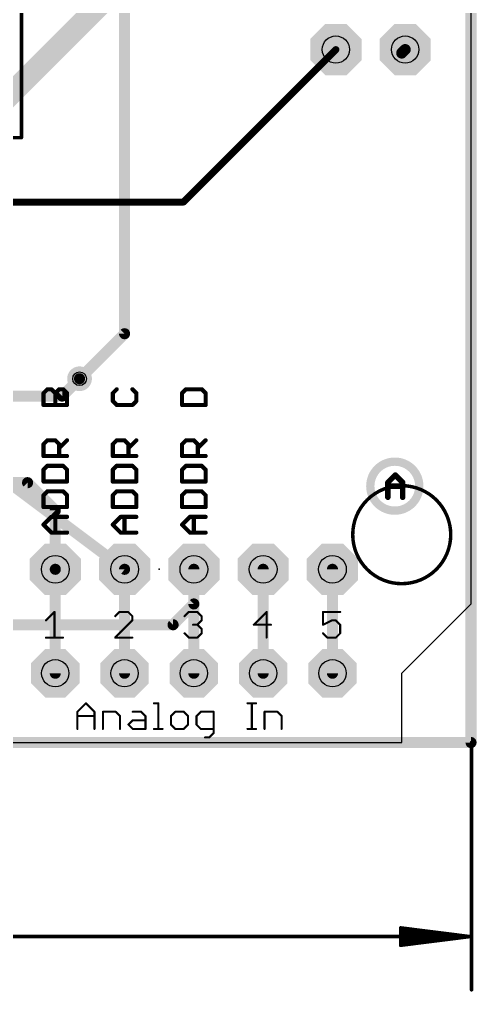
# Model space of a CAD drawing. Extents: x -15 to 76.8, y -9.1 to 59.1.
# Drawn here: x 52.03 to 68.78, y -9.13 to 26.5 of the extents above; entities that cross this region are included whole.
import ezdxf

# ---------------------------------------------------------------- set-up
doc = ezdxf.new("R2010")
doc.units = 0
for name, color, linetype in [('1', 12, 'CONTINUOUS'), ('16', 5, 'CONTINUOUS'), ('17', 110, 'CONTINUOUS'), ('18', 110, 'CONTINUOUS'), ('20', 53, 'CONTINUOUS'), ('21', 40, 'CONTINUOUS'), ('23', 53, 'CONTINUOUS'), ('29', 253, 'CONTINUOUS'), ('44', 253, 'CONTINUOUS'), ('47', 253, 'CONTINUOUS'), ('51', 253, 'CONTINUOUS')]:
    doc.layers.add(name, color=color, linetype=linetype)

# ---------------------------------------------------------------- blocks, each defined once
blk = doc.blocks.new('RECT')
blk.add_solid([(-0.5, -0.5), (0.5, -0.5), (-0.5, 0.5), (0.5, 0.5)])
blk = doc.blocks.new('OCTAGONP')
at = {"const_width": 0.5}
blk.add_lwpolyline([(-0.25, -0.1036), (-0.25, 0.1036), (-0.1036, 0.25), (0.1036, 0.25), (0.25, 0.1036), (0.25, -0.1036), (0.1036, -0.25), (-0.1036, -0.25), (-0.25, -0.1036), (-0.25, 0.1036)], dxfattribs=at)
blk = doc.blocks.new('ROUNDV')
at = {"const_width": 0.5}
blk.add_lwpolyline([(0, -0.25, 1), (0, 0.25, 1), (0, -0.25)], format="xyb", dxfattribs=at)

msp = doc.modelspace()

# ---------------------------------------------------------------- linework, layer by layer
at = {"layer": '1'}
for points, const_width in [([(68.58, 53.34), (68.58, 0)], 0.4064), ([(60.706, 32.766), (49.3014, 21.3614)], 0.8128), ([(63.627, 25.4), (58.039, 19.812)], 0.254), ([(66.04, 25.273), (66.167, 25.4)], 0.4064), ([(58.039, 19.812), (28.829, 19.812)], 0.254), ([(53.594, 12.7), (54.229, 13.335)], 0.4064), ([(46.99, 12.7), (53.594, 12.7)], 0.4064), ([(52.324, 9.525), (41.021, 9.525)], 0.4064), ([(53.34, 8.509), (52.324, 9.525)], 0.4064), ([(53.34, 6.35), (53.34, 8.509)], 0.4064), ([(58.42, 6.35), (58.42, 5.08)], 0.4064), ([(58.42, 5.08), (57.658, 4.318)], 0.4064), ([(57.658, 4.318), (49.911, 4.318)], 0.4064), ([(68.58, 0), (0, 0)], 0.4064)]:
    msp.add_lwpolyline(points, dxfattribs=dict(at, const_width=const_width))
for points, const_width in [([(63.6719, 25.3551, 1), (63.5821, 25.4449)], 0.127), ([(65.9682, 25.3448, 1), (66.1118, 25.2012)], 0.2032), ([(66.2388, 25.3282, 1), (66.0952, 25.4718)], 0.2032), ([(57.9941, 19.8569, 1), (58.0839, 19.7671)], 0.127), ([(58.039, 19.7485, 1), (58.039, 19.8755)], 0.127), ([(54.3008, 13.2632, 1), (54.1572, 13.4068)], 0.2032), ([(53.5222, 12.7718, 1), (53.6658, 12.6282)], 0.2032), ([(53.594, 12.5984, 1), (53.594, 12.8016)], 0.2032), ([(52.3958, 9.5968, 1), (52.2522, 9.4532)], 0.2032), ([(52.324, 9.4234, 1), (52.324, 9.6266)], 0.2032), ([(53.4416, 8.509, 1), (53.2384, 8.509)], 0.2032), ([(53.2682, 8.4372, 1), (53.4118, 8.5808)], 0.2032), ([(53.2384, 6.35, 1), (53.4416, 6.35)], 0.2032), ([(58.5216, 6.35, 1), (58.3184, 6.35)], 0.2032), ([(58.3184, 5.08, 1), (58.5216, 5.08)], 0.2032), ([(58.4918, 5.0082, 1), (58.3482, 5.1518)], 0.2032), ([(57.5862, 4.3898, 1), (57.7298, 4.2462)], 0.2032), ([(57.658, 4.2164, 1), (57.658, 4.4196)], 0.2032), ([(68.4784, 0, 1), (68.6816, 0)], 0.2032), ([(68.58, -0.1016, 1), (68.58, 0.1016)], 0.2032)]:
    msp.add_lwpolyline(points, format="xyb", dxfattribs=dict(at, const_width=const_width))
at = {"layer": '16', "const_width": 0.4064}
for points in [[(68.58, 53.34), (68.58, 0)], [(55.88, 14.986), (55.88, 46.99)], [(54.229, 13.335), (55.88, 14.986)], [(49.784, 10.922), (55.88, 6.35)], [(53.34, 6.35), (53.34, 2.54)], [(55.88, 2.54), (55.88, 6.35)], [(58.42, 6.35), (58.42, 2.54)], [(60.96, 2.54), (60.96, 6.35)], [(63.5, 6.35), (63.5, 2.54)], [(68.58, 0), (0, 0)]]:
    msp.add_lwpolyline(points, dxfattribs=at)
at = {"layer": '16', "const_width": 0.2032}
for points in [[(55.7784, 14.986, 1), (55.9816, 14.986)], [(55.9518, 14.9142, 1), (55.8082, 15.0578)], [(54.1572, 13.4068, 1), (54.3008, 13.2632)], [(53.4416, 6.35, 1), (53.2384, 6.35)], [(55.9816, 6.35, 1), (55.7784, 6.35)], [(55.819, 6.2687, 1), (55.941, 6.4313)], [(58.5216, 6.35, 1), (58.3184, 6.35)], [(61.0616, 6.35, 1), (60.8584, 6.35)], [(63.6016, 6.35, 1), (63.3984, 6.35)], [(53.2384, 2.54, 1), (53.4416, 2.54)], [(55.7784, 2.54, 1), (55.9816, 2.54)], [(58.3184, 2.54, 1), (58.5216, 2.54)], [(60.8584, 2.54, 1), (61.0616, 2.54)], [(63.3984, 2.54, 1), (63.6016, 2.54)], [(68.4784, 0, 1), (68.6816, 0)], [(68.58, -0.1016, 1), (68.58, 0.1016)]]:
    msp.add_lwpolyline(points, format="xyb", dxfattribs=at)
at = {"layer": '20'}
for p, q in [((68.58, 5.08), (68.58, 37.846)), ((66.04, 2.54), (68.58, 5.08)), ((66.04, 0), (66.04, 2.54)), ((0, 0), (66.04, 0))]:
    msp.add_line(p, q, dxfattribs=at)
at = {"layer": '21'}
for points, const_width in [([(52.1, 22.17), (52.1, 31.17)], 0.127), ([(24.1, 22.17), (52.1, 22.17)], 0.127), ([(52.9075, 12.806), (53.0515, 12.95)], 0.1524), ([(52.9075, 12.3738), (52.9075, 12.806)], 0.1524), ([(53.0515, 12.95), (53.1956, 12.95)], 0.1524), ([(53.1956, 12.95), (53.3396, 12.806)], 0.1524), ([(53.3396, 12.806), (53.4837, 12.95)], 0.1524), ([(53.3396, 12.3738), (53.3396, 12.806)], 0.1524), ([(53.4837, 12.95), (53.6277, 12.95)], 0.1524), ([(53.6277, 12.95), (53.7718, 12.806)], 0.1524), ([(53.7718, 12.806), (53.7718, 12.3738)], 0.1524), ([(55.5915, 12.95), (55.4475, 12.806)], 0.1524), ([(55.4475, 12.806), (55.4475, 12.5179)], 0.1524), ([(56.3118, 12.806), (56.1677, 12.95)], 0.1524), ([(56.3118, 12.5179), (56.3118, 12.806)], 0.1524), ([(58.1315, 12.95), (57.9875, 12.806)], 0.1524), ([(57.9875, 12.806), (57.9875, 12.3738)], 0.1524), ([(58.7077, 12.95), (58.1315, 12.95)], 0.1524), ([(58.8518, 12.806), (58.7077, 12.95)], 0.1524), ([(58.8518, 12.3738), (58.8518, 12.806)], 0.1524), ([(55.4475, 12.5179), (55.5915, 12.3738)], 0.1524), ([(56.1677, 12.3738), (56.3118, 12.5179)], 0.1524), ([(53.7718, 12.3738), (52.9075, 12.3738)], 0.1524), ([(55.5915, 12.3738), (56.1677, 12.3738)], 0.1524), ([(57.9875, 12.3738), (58.8518, 12.3738)], 0.1524), ([(52.9075, 10.9349), (53.0515, 11.079)], 0.1524), ([(53.0515, 11.079), (53.3396, 11.079)], 0.1524), ([(53.3396, 11.079), (53.4837, 10.9349)], 0.1524), ([(53.4837, 10.7909), (53.7718, 11.079)], 0.1524), ([(55.4475, 10.9349), (55.5915, 11.079)], 0.1524), ([(55.5915, 11.079), (55.8796, 11.079)], 0.1524), ([(55.8796, 11.079), (56.0237, 10.9349)], 0.1524), ([(56.0237, 10.7909), (56.3118, 11.079)], 0.1524), ([(57.9875, 10.9349), (58.1315, 11.079)], 0.1524), ([(58.1315, 11.079), (58.4196, 11.079)], 0.1524), ([(58.4196, 11.079), (58.5637, 10.9349)], 0.1524), ([(58.5637, 10.7909), (58.8518, 11.079)], 0.1524), ([(52.9075, 10.5028), (52.9075, 10.9349)], 0.1524), ([(53.4837, 10.9349), (53.4837, 10.5028)], 0.1524), ([(55.4475, 10.5028), (55.4475, 10.9349)], 0.1524), ([(56.0237, 10.9349), (56.0237, 10.5028)], 0.1524), ([(57.9875, 10.5028), (57.9875, 10.9349)], 0.1524), ([(58.5637, 10.9349), (58.5637, 10.5028)], 0.1524), ([(53.7718, 10.5028), (52.9075, 10.5028)], 0.1524), ([(56.3118, 10.5028), (55.4475, 10.5028)], 0.1524), ([(58.8518, 10.5028), (57.9875, 10.5028)], 0.1524), ([(53.0515, 10.1435), (52.9075, 9.9994)], 0.1524), ([(52.9075, 9.9994), (52.9075, 9.5672)], 0.1524), ([(53.6277, 10.1435), (53.0515, 10.1435)], 0.1524), ([(53.7718, 9.9994), (53.6277, 10.1435)], 0.1524), ([(53.7718, 9.5672), (53.7718, 9.9994)], 0.1524), ([(55.5915, 10.1435), (55.4475, 9.9994)], 0.1524), ([(55.4475, 9.9994), (55.4475, 9.5672)], 0.1524), ([(56.1677, 10.1435), (55.5915, 10.1435)], 0.1524), ([(56.3118, 9.9994), (56.1677, 10.1435)], 0.1524), ([(56.3118, 9.5672), (56.3118, 9.9994)], 0.1524), ([(58.1315, 10.1435), (57.9875, 9.9994)], 0.1524), ([(57.9875, 9.9994), (57.9875, 9.5672)], 0.1524), ([(58.7077, 10.1435), (58.1315, 10.1435)], 0.1524), ([(58.8518, 9.9994), (58.7077, 10.1435)], 0.1524), ([(58.8518, 9.5672), (58.8518, 9.9994)], 0.1524), ([(52.9075, 9.5672), (53.7718, 9.5672)], 0.1524), ([(55.4475, 9.5672), (56.3118, 9.5672)], 0.1524), ([(57.9875, 9.5672), (58.8518, 9.5672)], 0.1524), ([(65.532, 9.5339), (65.8032, 9.8051)], 0.2032), ([(65.532, 8.9916), (65.532, 9.5339)], 0.2032), ([(65.8032, 9.8051), (66.0743, 9.5339)], 0.2032), ([(66.0743, 9.5339), (66.0743, 8.9916)], 0.2032), ([(53.0515, 9.2079), (52.9075, 9.0639)], 0.1524), ([(53.6277, 9.2079), (53.0515, 9.2079)], 0.1524), ([(53.7718, 9.0639), (53.6277, 9.2079)], 0.1524), ([(55.5915, 9.2079), (55.4475, 9.0639)], 0.1524), ([(56.1677, 9.2079), (55.5915, 9.2079)], 0.1524), ([(56.3118, 9.0639), (56.1677, 9.2079)], 0.1524), ([(58.1315, 9.2079), (57.9875, 9.0639)], 0.1524), ([(58.7077, 9.2079), (58.1315, 9.2079)], 0.1524), ([(58.8518, 9.0639), (58.7077, 9.2079)], 0.1524), ([(65.532, 9.3983), (66.0743, 9.3983)], 0.2032), ([(52.9075, 9.0639), (52.9075, 8.6317)], 0.1524), ([(53.7718, 8.6317), (53.7718, 9.0639)], 0.1524), ([(55.4475, 9.0639), (55.4475, 8.6317)], 0.1524), ([(56.3118, 8.6317), (56.3118, 9.0639)], 0.1524), ([(57.9875, 9.0639), (57.9875, 8.6317)], 0.1524), ([(58.8518, 8.6317), (58.8518, 9.0639)], 0.1524), ([(52.9075, 8.6317), (53.7718, 8.6317)], 0.1524), ([(55.4475, 8.6317), (56.3118, 8.6317)], 0.1524), ([(57.9875, 8.6317), (58.8518, 8.6317)], 0.1524), ([(52.9075, 7.9843), (53.1956, 8.2724)], 0.1524), ([(53.1956, 8.2724), (53.7718, 8.2724)], 0.1524), ([(53.3396, 7.6962), (53.3396, 8.2724)], 0.1524), ([(55.4475, 7.9843), (55.7356, 8.2724)], 0.1524), ([(55.7356, 8.2724), (56.3118, 8.2724)], 0.1524), ([(55.8796, 7.6962), (55.8796, 8.2724)], 0.1524), ([(57.9875, 7.9843), (58.2756, 8.2724)], 0.1524), ([(58.2756, 8.2724), (58.8518, 8.2724)], 0.1524), ([(58.4196, 7.6962), (58.4196, 8.2724)], 0.1524), ([(53.1956, 7.6962), (52.9075, 7.9843)], 0.1524), ([(55.7356, 7.6962), (55.4475, 7.9843)], 0.1524), ([(58.2756, 7.6962), (57.9875, 7.9843)], 0.1524), ([(53.7718, 7.6962), (53.1956, 7.6962)], 0.1524), ([(56.3118, 7.6962), (55.7356, 7.6962)], 0.1524), ([(58.8518, 7.6962), (58.2756, 7.6962)], 0.1524), ([(52.9971, 4.4752), (53.3106, 4.7887)], 0.0762), ([(53.3106, 4.7887), (53.3106, 3.8481)], 0.0762), ([(55.6939, 4.7887), (55.5371, 4.6319)], 0.0762), ([(56.0074, 4.7887), (55.6939, 4.7887)], 0.0762), ([(56.1642, 4.6319), (56.0074, 4.7887)], 0.0762), ([(56.1642, 4.4752), (56.1642, 4.6319)], 0.0762), ([(58.0771, 4.6319), (58.2339, 4.7887)], 0.0762), ([(58.2339, 4.7887), (58.5474, 4.7887)], 0.0762), ([(58.5474, 4.7887), (58.7042, 4.6319)], 0.0762), ([(58.7042, 4.6319), (58.7042, 4.4752)], 0.0762), ([(61.0874, 4.7887), (60.6171, 4.3184)], 0.0762), ([(61.0874, 3.8481), (61.0874, 4.7887)], 0.0762), ([(63.7842, 4.7887), (63.1571, 4.7887)], 0.0762), ([(63.1571, 4.7887), (63.1571, 4.3184)], 0.0762), ([(55.5371, 3.8481), (56.1642, 4.4752)], 0.0762), ([(58.5474, 4.3184), (58.3906, 4.3184)], 0.0762), ([(58.7042, 4.4752), (58.5474, 4.3184)], 0.0762), ([(58.5474, 4.3184), (58.7042, 4.1616)], 0.0762), ([(60.6171, 4.3184), (61.2442, 4.3184)], 0.0762), ([(63.1571, 4.3184), (63.4706, 4.4752)], 0.0762), ([(63.4706, 4.4752), (63.6274, 4.4752)], 0.0762), ([(63.6274, 4.4752), (63.7842, 4.3184)], 0.0762), ([(63.7842, 4.3184), (63.7842, 4.0049)], 0.0762), ([(58.2339, 3.8481), (58.0771, 4.0049)], 0.0762), ([(58.7042, 4.0049), (58.5474, 3.8481)], 0.0762), ([(58.7042, 4.1616), (58.7042, 4.0049)], 0.0762), ([(63.3139, 3.8481), (63.1571, 4.0049)], 0.0762), ([(63.7842, 4.0049), (63.6274, 3.8481)], 0.0762), ([(52.9971, 3.8481), (53.6242, 3.8481)], 0.0762), ([(56.1642, 3.8481), (55.5371, 3.8481)], 0.0762), ([(58.5474, 3.8481), (58.2339, 3.8481)], 0.0762), ([(63.6274, 3.8481), (63.3139, 3.8481)], 0.0762), ([(54.1502, 1.1275), (54.4637, 1.441)], 0.0762), ([(54.4637, 1.441), (54.7773, 1.1275)], 0.0762), ([(56.9568, 1.441), (57.1135, 1.441)], 0.0762), ([(57.1135, 1.441), (57.1135, 0.5004)], 0.0762), ([(60.387, 1.441), (60.7005, 1.441)], 0.0762), ([(60.5438, 0.5004), (60.5438, 1.441)], 0.0762), ([(54.1502, 0.5004), (54.1502, 1.1275)], 0.0762), ([(54.7773, 1.1275), (54.7773, 0.5004)], 0.0762), ([(55.0857, 0.5004), (55.0857, 1.1275)], 0.0762), ([(55.0857, 1.1275), (55.556, 1.1275)], 0.0762), ([(55.556, 1.1275), (55.7128, 0.9707)], 0.0762), ([(56.178, 1.1275), (56.4915, 1.1275)], 0.0762), ([(56.4915, 1.1275), (56.6483, 0.9707)], 0.0762), ([(57.7372, 1.1275), (57.5804, 0.9707)], 0.0762), ([(58.0507, 1.1275), (57.7372, 1.1275)], 0.0762), ([(58.2075, 0.9707), (58.0507, 1.1275)], 0.0762), ([(58.6727, 1.1275), (58.516, 0.9707)], 0.0762), ([(59.143, 1.1275), (58.6727, 1.1275)], 0.0762), ([(59.143, 0.3436), (59.143, 1.1275)], 0.0762), ([(61.0107, 0.5004), (61.0107, 1.1275)], 0.0762), ([(61.0107, 1.1275), (61.481, 1.1275)], 0.0762), ([(61.481, 1.1275), (61.6377, 0.9707)], 0.0762), ([(54.1502, 0.9707), (54.7773, 0.9707)], 0.0762), ([(55.7128, 0.9707), (55.7128, 0.5004)], 0.0762), ([(56.0212, 0.6572), (56.178, 0.8139)], 0.0762), ([(56.178, 0.8139), (56.6483, 0.8139)], 0.0762), ([(56.6483, 0.9707), (56.6483, 0.5004)], 0.0762), ([(57.5804, 0.9707), (57.5804, 0.6572)], 0.0762), ([(58.2075, 0.6572), (58.2075, 0.9707)], 0.0762), ([(58.516, 0.9707), (58.516, 0.6572)], 0.0762), ([(61.6377, 0.9707), (61.6377, 0.5004)], 0.0762), ([(56.178, 0.5004), (56.0212, 0.6572)], 0.0762), ([(56.6483, 0.5004), (56.178, 0.5004)], 0.0762), ([(56.9568, 0.5004), (57.2703, 0.5004)], 0.0762), ([(57.5804, 0.6572), (57.7372, 0.5004)], 0.0762), ([(57.7372, 0.5004), (58.0507, 0.5004)], 0.0762), ([(58.0507, 0.5004), (58.2075, 0.6572)], 0.0762), ([(58.516, 0.6572), (58.6727, 0.5004)], 0.0762), ([(58.6727, 0.5004), (59.143, 0.5004)], 0.0762), ([(58.9863, 0.1869), (59.143, 0.3436)], 0.0762), ([(60.387, 0.5004), (60.7005, 0.5004)], 0.0762), ([(58.8295, 0.1869), (58.9863, 0.1869)], 0.0762)]:
    msp.add_lwpolyline(points, dxfattribs=dict(at, const_width=const_width))
for points, const_width in [([(52.0682, 22.17, 1), (52.1318, 22.17)], 0.0635), ([(52.1, 22.1383, 1), (52.1, 22.2018)], 0.0635), ([(52.8805, 12.8329, 1), (52.9344, 12.779)], 0.0762), ([(52.9456, 12.806, 1), (52.8694, 12.806)], 0.0762), ([(53.0515, 12.9881, 1), (53.0515, 12.9119)], 0.0762), ([(53.0785, 12.9231, 1), (53.0246, 12.977)], 0.0762), ([(53.2225, 12.977, 1), (53.1686, 12.9231)], 0.0762), ([(53.1956, 12.9119, 1), (53.1956, 12.9881)], 0.0762), ([(53.3777, 12.806, 1), (53.3015, 12.806)], 0.0762), ([(53.3127, 12.8329, 1), (53.3666, 12.779)], 0.0762), ([(53.3127, 12.779, 1), (53.3666, 12.8329)], 0.0762), ([(53.4837, 12.9881, 1), (53.4837, 12.9119)], 0.0762), ([(53.5106, 12.9231, 1), (53.4567, 12.977)], 0.0762), ([(53.6547, 12.977, 1), (53.6008, 12.9231)], 0.0762), ([(53.6277, 12.9119, 1), (53.6277, 12.9881)], 0.0762), ([(53.8099, 12.806, 1), (53.7337, 12.806)], 0.0762), ([(53.7449, 12.779, 1), (53.7987, 12.8329)], 0.0762), ([(55.4205, 12.8329, 1), (55.4744, 12.779)], 0.0762), ([(55.4856, 12.806, 1), (55.4094, 12.806)], 0.0762), ([(55.6185, 12.9231, 1), (55.5646, 12.977)], 0.0762), ([(56.1947, 12.977, 1), (56.1408, 12.9231)], 0.0762), ([(56.3499, 12.806, 1), (56.2737, 12.806)], 0.0762), ([(56.2849, 12.779, 1), (56.3387, 12.8329)], 0.0762), ([(57.9605, 12.8329, 1), (58.0144, 12.779)], 0.0762), ([(58.0256, 12.806, 1), (57.9494, 12.806)], 0.0762), ([(58.1315, 12.9881, 1), (58.1315, 12.9119)], 0.0762), ([(58.1585, 12.9231, 1), (58.1046, 12.977)], 0.0762), ([(58.7347, 12.977, 1), (58.6808, 12.9231)], 0.0762), ([(58.7077, 12.9119, 1), (58.7077, 12.9881)], 0.0762), ([(58.8899, 12.806, 1), (58.8137, 12.806)], 0.0762), ([(58.8249, 12.779, 1), (58.8787, 12.8329)], 0.0762), ([(55.4744, 12.5448, 1), (55.4205, 12.4909)], 0.0762), ([(55.4094, 12.5179, 1), (55.4856, 12.5179)], 0.0762), ([(56.2737, 12.5179, 1), (56.3499, 12.5179)], 0.0762), ([(56.3387, 12.4909, 1), (56.2849, 12.5448)], 0.0762), ([(52.9075, 12.4119, 1), (52.9075, 12.3357)], 0.0762), ([(52.8694, 12.3738, 1), (52.9456, 12.3738)], 0.0762), ([(53.3015, 12.3738, 1), (53.3777, 12.3738)], 0.0762), ([(53.7337, 12.3738, 1), (53.8099, 12.3738)], 0.0762), ([(53.7718, 12.3357, 1), (53.7718, 12.4119)], 0.0762), ([(55.5915, 12.4119, 1), (55.5915, 12.3357)], 0.0762), ([(55.5646, 12.3469, 1), (55.6185, 12.4007)], 0.0762), ([(56.1408, 12.4007, 1), (56.1947, 12.3469)], 0.0762), ([(56.1677, 12.3357, 1), (56.1677, 12.4119)], 0.0762), ([(57.9875, 12.4119, 1), (57.9875, 12.3357)], 0.0762), ([(57.9494, 12.3738, 1), (58.0256, 12.3738)], 0.0762), ([(58.8137, 12.3738, 1), (58.8899, 12.3738)], 0.0762), ([(58.8518, 12.3357, 1), (58.8518, 12.4119)], 0.0762), ([(53.0515, 11.1171, 1), (53.0515, 11.0409)], 0.0762), ([(53.0785, 11.052, 1), (53.0246, 11.1059)], 0.0762), ([(53.3666, 11.1059, 1), (53.3127, 11.052)], 0.0762), ([(53.3396, 11.0409, 1), (53.3396, 11.1171)], 0.0762), ([(53.7987, 11.052, 1), (53.7449, 11.1059)], 0.0762), ([(55.5915, 11.1171, 1), (55.5915, 11.0409)], 0.0762), ([(55.6185, 11.052, 1), (55.5646, 11.1059)], 0.0762), ([(55.9066, 11.1059, 1), (55.8527, 11.052)], 0.0762), ([(55.8796, 11.0409, 1), (55.8796, 11.1171)], 0.0762), ([(56.3387, 11.052, 1), (56.2849, 11.1059)], 0.0762), ([(58.1315, 11.1171, 1), (58.1315, 11.0409)], 0.0762), ([(58.1585, 11.052, 1), (58.1046, 11.1059)], 0.0762), ([(58.4466, 11.1059, 1), (58.3927, 11.052)], 0.0762), ([(58.4196, 11.0409, 1), (58.4196, 11.1171)], 0.0762), ([(58.8787, 11.052, 1), (58.8249, 11.1059)], 0.0762), ([(52.8805, 10.9619, 1), (52.9344, 10.908)], 0.0762), ([(52.9456, 10.9349, 1), (52.8694, 10.9349)], 0.0762), ([(53.4567, 10.8178, 1), (53.5106, 10.7639)], 0.0762), ([(53.5218, 10.9349, 1), (53.4456, 10.9349)], 0.0762), ([(53.4567, 10.908, 1), (53.5106, 10.9619)], 0.0762), ([(55.4205, 10.9619, 1), (55.4744, 10.908)], 0.0762), ([(55.4856, 10.9349, 1), (55.4094, 10.9349)], 0.0762), ([(55.9967, 10.8178, 1), (56.0506, 10.7639)], 0.0762), ([(56.0618, 10.9349, 1), (55.9856, 10.9349)], 0.0762), ([(55.9967, 10.908, 1), (56.0506, 10.9619)], 0.0762), ([(57.9605, 10.9619, 1), (58.0144, 10.908)], 0.0762), ([(58.0256, 10.9349, 1), (57.9494, 10.9349)], 0.0762), ([(58.5367, 10.8178, 1), (58.5906, 10.7639)], 0.0762), ([(58.6018, 10.9349, 1), (58.5256, 10.9349)], 0.0762), ([(58.5367, 10.908, 1), (58.5906, 10.9619)], 0.0762), ([(52.9075, 10.5409, 1), (52.9075, 10.4647)], 0.0762), ([(52.8694, 10.5028, 1), (52.9456, 10.5028)], 0.0762), ([(53.4456, 10.5028, 1), (53.5218, 10.5028)], 0.0762), ([(53.7718, 10.4647, 1), (53.7718, 10.5409)], 0.0762), ([(55.4475, 10.5409, 1), (55.4475, 10.4647)], 0.0762), ([(55.4094, 10.5028, 1), (55.4856, 10.5028)], 0.0762), ([(55.9856, 10.5028, 1), (56.0618, 10.5028)], 0.0762), ([(56.3118, 10.4647, 1), (56.3118, 10.5409)], 0.0762), ([(57.9875, 10.5409, 1), (57.9875, 10.4647)], 0.0762), ([(57.9494, 10.5028, 1), (58.0256, 10.5028)], 0.0762), ([(58.5256, 10.5028, 1), (58.6018, 10.5028)], 0.0762), ([(58.8518, 10.4647, 1), (58.8518, 10.5409)], 0.0762), ([(65.786, 8.5, 1), (65.786, 10.296, 1), (65.786, 8.5)], 0.3048), ([(52.9456, 9.9994, 1), (52.8694, 9.9994)], 0.0762), ([(52.8805, 10.0263, 1), (52.9344, 9.9725)], 0.0762), ([(53.0515, 10.1816, 1), (53.0515, 10.1054)], 0.0762), ([(53.0785, 10.1165, 1), (53.0246, 10.1704)], 0.0762), ([(53.6547, 10.1704, 1), (53.6008, 10.1165)], 0.0762), ([(53.6277, 10.1054, 1), (53.6277, 10.1816)], 0.0762), ([(53.8099, 9.9994, 1), (53.7337, 9.9994)], 0.0762), ([(53.7449, 9.9725, 1), (53.7987, 10.0263)], 0.0762), ([(55.4856, 9.9994, 1), (55.4094, 9.9994)], 0.0762), ([(55.4205, 10.0263, 1), (55.4744, 9.9725)], 0.0762), ([(55.5915, 10.1816, 1), (55.5915, 10.1054)], 0.0762), ([(55.6185, 10.1165, 1), (55.5646, 10.1704)], 0.0762), ([(56.1947, 10.1704, 1), (56.1408, 10.1165)], 0.0762), ([(56.1677, 10.1054, 1), (56.1677, 10.1816)], 0.0762), ([(56.3499, 9.9994, 1), (56.2737, 9.9994)], 0.0762), ([(56.2849, 9.9725, 1), (56.3387, 10.0263)], 0.0762), ([(58.0256, 9.9994, 1), (57.9494, 9.9994)], 0.0762), ([(57.9605, 10.0263, 1), (58.0144, 9.9725)], 0.0762), ([(58.1315, 10.1816, 1), (58.1315, 10.1054)], 0.0762), ([(58.1585, 10.1165, 1), (58.1046, 10.1704)], 0.0762), ([(58.7347, 10.1704, 1), (58.6808, 10.1165)], 0.0762), ([(58.7077, 10.1054, 1), (58.7077, 10.1816)], 0.0762), ([(58.8899, 9.9994, 1), (58.8137, 9.9994)], 0.0762), ([(58.8249, 9.9725, 1), (58.8787, 10.0263)], 0.0762), ([(52.9075, 9.6053, 1), (52.9075, 9.5291)], 0.0762), ([(53.7718, 9.5291, 1), (53.7718, 9.6053)], 0.0762), ([(55.4475, 9.6053, 1), (55.4475, 9.5291)], 0.0762), ([(56.3118, 9.5291, 1), (56.3118, 9.6053)], 0.0762), ([(57.9875, 9.6053, 1), (57.9875, 9.5291)], 0.0762), ([(58.8518, 9.5291, 1), (58.8518, 9.6053)], 0.0762), ([(65.5828, 9.5339, 1), (65.4812, 9.5339)], 0.1016), ([(65.8391, 9.841, 1), (65.7672, 9.7692)], 0.1016), ([(65.8391, 9.7692, 1), (65.7672, 9.841)], 0.1016), ([(66.1251, 9.5339, 1), (66.0235, 9.5339)], 0.1016), ([(52.8694, 9.5672, 1), (52.9456, 9.5672)], 0.0762), ([(53.0515, 9.246, 1), (53.0515, 9.1698)], 0.0762), ([(53.0785, 9.181, 1), (53.0246, 9.2349)], 0.0762), ([(53.6547, 9.2349, 1), (53.6008, 9.181)], 0.0762), ([(53.6277, 9.1698, 1), (53.6277, 9.246)], 0.0762), ([(53.7337, 9.5672, 1), (53.8099, 9.5672)], 0.0762), ([(55.4094, 9.5672, 1), (55.4856, 9.5672)], 0.0762), ([(55.5915, 9.246, 1), (55.5915, 9.1698)], 0.0762), ([(55.6185, 9.181, 1), (55.5646, 9.2349)], 0.0762), ([(56.1947, 9.2349, 1), (56.1408, 9.181)], 0.0762), ([(56.1677, 9.1698, 1), (56.1677, 9.246)], 0.0762), ([(56.2737, 9.5672, 1), (56.3499, 9.5672)], 0.0762), ([(57.9494, 9.5672, 1), (58.0256, 9.5672)], 0.0762), ([(58.1315, 9.246, 1), (58.1315, 9.1698)], 0.0762), ([(58.1585, 9.181, 1), (58.1046, 9.2349)], 0.0762), ([(58.7347, 9.2349, 1), (58.6808, 9.181)], 0.0762), ([(58.7077, 9.1698, 1), (58.7077, 9.246)], 0.0762), ([(58.8137, 9.5672, 1), (58.8899, 9.5672)], 0.0762), ([(65.4961, 9.5698, 1), (65.5679, 9.498)], 0.1016), ([(65.532, 9.4491, 1), (65.532, 9.3475)], 0.1016), ([(66.0384, 9.498, 1), (66.1102, 9.5698)], 0.1016), ([(66.0743, 9.3475, 1), (66.0743, 9.4491)], 0.1016), ([(52.8805, 9.0908, 1), (52.9344, 9.0369)], 0.0762), ([(52.9456, 9.0639, 1), (52.8694, 9.0639)], 0.0762), ([(53.8099, 9.0639, 1), (53.7337, 9.0639)], 0.0762), ([(53.7449, 9.0369, 1), (53.7987, 9.0908)], 0.0762), ([(55.4205, 9.0908, 1), (55.4744, 9.0369)], 0.0762), ([(55.4856, 9.0639, 1), (55.4094, 9.0639)], 0.0762), ([(56.3499, 9.0639, 1), (56.2737, 9.0639)], 0.0762), ([(56.2849, 9.0369, 1), (56.3387, 9.0908)], 0.0762), ([(57.9605, 9.0908, 1), (58.0144, 9.0369)], 0.0762), ([(58.0256, 9.0639, 1), (57.9494, 9.0639)], 0.0762), ([(58.8899, 9.0639, 1), (58.8137, 9.0639)], 0.0762), ([(58.8249, 9.0369, 1), (58.8787, 9.0908)], 0.0762), ([(65.4812, 8.9916, 1), (65.5828, 8.9916)], 0.1016), ([(66.0235, 8.9916, 1), (66.1251, 8.9916)], 0.1016), ([(52.9075, 8.6698, 1), (52.9075, 8.5936)], 0.0762), ([(52.8694, 8.6317, 1), (52.9456, 8.6317)], 0.0762), ([(53.7337, 8.6317, 1), (53.8099, 8.6317)], 0.0762), ([(53.7718, 8.5936, 1), (53.7718, 8.6698)], 0.0762), ([(55.4475, 8.6698, 1), (55.4475, 8.5936)], 0.0762), ([(55.4094, 8.6317, 1), (55.4856, 8.6317)], 0.0762), ([(56.2737, 8.6317, 1), (56.3499, 8.6317)], 0.0762), ([(56.3118, 8.5936, 1), (56.3118, 8.6698)], 0.0762), ([(57.9875, 8.6698, 1), (57.9875, 8.5936)], 0.0762), ([(57.9494, 8.6317, 1), (58.0256, 8.6317)], 0.0762), ([(58.8137, 8.6317, 1), (58.8899, 8.6317)], 0.0762), ([(58.8518, 8.5936, 1), (58.8518, 8.6698)], 0.0762), ([(53.1956, 8.3105, 1), (53.1956, 8.2343)], 0.0762), ([(53.2225, 8.2455, 1), (53.1686, 8.2994)], 0.0762), ([(53.3777, 8.2724, 1), (53.3015, 8.2724)], 0.0762), ([(53.7718, 8.2343, 1), (53.7718, 8.3105)], 0.0762), ([(55.7356, 8.3105, 1), (55.7356, 8.2343)], 0.0762), ([(55.7625, 8.2455, 1), (55.7086, 8.2994)], 0.0762), ([(55.9177, 8.2724, 1), (55.8415, 8.2724)], 0.0762), ([(56.3118, 8.2343, 1), (56.3118, 8.3105)], 0.0762), ([(58.2756, 8.3105, 1), (58.2756, 8.2343)], 0.0762), ([(58.3025, 8.2455, 1), (58.2486, 8.2994)], 0.0762), ([(58.4577, 8.2724, 1), (58.3815, 8.2724)], 0.0762), ([(58.8518, 8.2343, 1), (58.8518, 8.3105)], 0.0762), ([(52.9344, 8.0113, 1), (52.8805, 7.9574)], 0.0762), ([(52.8805, 8.0113, 1), (52.9344, 7.9574)], 0.0762), ([(55.4744, 8.0113, 1), (55.4205, 7.9574)], 0.0762), ([(55.4205, 8.0113, 1), (55.4744, 7.9574)], 0.0762), ([(58.0144, 8.0113, 1), (57.9605, 7.9574)], 0.0762), ([(57.9605, 8.0113, 1), (58.0144, 7.9574)], 0.0762), ([(53.1956, 7.7343, 1), (53.1956, 7.6581)], 0.0762), ([(53.1686, 7.6693, 1), (53.2225, 7.7231)], 0.0762), ([(53.3015, 7.6962, 1), (53.3777, 7.6962)], 0.0762), ([(53.7718, 7.6581, 1), (53.7718, 7.7343)], 0.0762), ([(55.7356, 7.7343, 1), (55.7356, 7.6581)], 0.0762), ([(55.7086, 7.6693, 1), (55.7625, 7.7231)], 0.0762), ([(55.8415, 7.6962, 1), (55.9177, 7.6962)], 0.0762), ([(56.3118, 7.6581, 1), (56.3118, 7.7343)], 0.0762), ([(58.2756, 7.7343, 1), (58.2756, 7.6581)], 0.0762), ([(58.2486, 7.6693, 1), (58.3025, 7.7231)], 0.0762), ([(58.3815, 7.6962, 1), (58.4577, 7.6962)], 0.0762), ([(58.8518, 7.6581, 1), (58.8518, 7.7343)], 0.0762), ([(53.3297, 4.7887, 1), (53.2916, 4.7887)], 0.0381), ([(53.3241, 4.7752, 1), (53.2972, 4.8022)], 0.0381), ([(55.5236, 4.6454, 1), (55.5506, 4.6185)], 0.0381), ([(55.6939, 4.8078, 1), (55.6939, 4.7697)], 0.0381), ([(55.7073, 4.7752, 1), (55.6804, 4.8022)], 0.0381), ([(56.0209, 4.8022, 1), (55.9939, 4.7752)], 0.0381), ([(56.0074, 4.7697, 1), (56.0074, 4.8078)], 0.0381), ([(56.1832, 4.6319, 1), (56.1451, 4.6319)], 0.0381), ([(56.1507, 4.6185, 1), (56.1776, 4.6454)], 0.0381), ([(58.0636, 4.6454, 1), (58.0906, 4.6185)], 0.0381), ([(58.2339, 4.8078, 1), (58.2339, 4.7697)], 0.0381), ([(58.2473, 4.7752, 1), (58.2204, 4.8022)], 0.0381), ([(58.5609, 4.8022, 1), (58.5339, 4.7752)], 0.0381), ([(58.5474, 4.7697, 1), (58.5474, 4.8078)], 0.0381), ([(58.7232, 4.6319, 1), (58.6851, 4.6319)], 0.0381), ([(58.6907, 4.6185, 1), (58.7176, 4.6454)], 0.0381), ([(61.1065, 4.7887, 1), (61.0684, 4.7887)], 0.0381), ([(61.1009, 4.7752, 1), (61.0739, 4.8022)], 0.0381), ([(63.1761, 4.7887, 1), (63.138, 4.7887)], 0.0381), ([(63.1571, 4.8078, 1), (63.1571, 4.7697)], 0.0381), ([(63.7842, 4.7697, 1), (63.7842, 4.8078)], 0.0381), ([(52.9836, 4.4886, 1), (53.0106, 4.4617)], 0.0381), ([(56.1451, 4.4752, 1), (56.1832, 4.4752)], 0.0381), ([(56.1776, 4.4617, 1), (56.1507, 4.4886)], 0.0381), ([(58.3906, 4.3375, 1), (58.3906, 4.2994)], 0.0381), ([(58.5609, 4.3319, 1), (58.5339, 4.3049)], 0.0381), ([(58.5339, 4.3319, 1), (58.5609, 4.3049)], 0.0381), ([(58.5474, 4.2994, 1), (58.5474, 4.3375)], 0.0381), ([(58.6851, 4.4752, 1), (58.7232, 4.4752)], 0.0381), ([(58.7176, 4.4617, 1), (58.6907, 4.4886)], 0.0381), ([(60.6171, 4.3375, 1), (60.6171, 4.2994)], 0.0381), ([(60.6036, 4.3319, 1), (60.6306, 4.3049)], 0.0381), ([(61.2442, 4.2994, 1), (61.2442, 4.3375)], 0.0381), ([(63.138, 4.3184, 1), (63.1761, 4.3184)], 0.0381), ([(63.1486, 4.3354, 1), (63.1656, 4.3014)], 0.0381), ([(63.4706, 4.4942, 1), (63.4706, 4.4561)], 0.0381), ([(63.4792, 4.4581, 1), (63.4621, 4.4922)], 0.0381), ([(63.6409, 4.4886, 1), (63.6139, 4.4617)], 0.0381), ([(63.6274, 4.4561, 1), (63.6274, 4.4942)], 0.0381), ([(63.8032, 4.3184, 1), (63.7651, 4.3184)], 0.0381), ([(63.7707, 4.3049, 1), (63.7976, 4.3319)], 0.0381), ([(58.0906, 4.0183, 1), (58.0636, 3.9914)], 0.0381), ([(58.7232, 4.1616, 1), (58.6851, 4.1616)], 0.0381), ([(58.6851, 4.0049, 1), (58.7232, 4.0049)], 0.0381), ([(58.6907, 4.1482, 1), (58.7176, 4.1751)], 0.0381), ([(58.7176, 3.9914, 1), (58.6907, 4.0183)], 0.0381), ([(63.1706, 4.0183, 1), (63.1436, 3.9914)], 0.0381), ([(63.7651, 4.0049, 1), (63.8032, 4.0049)], 0.0381), ([(63.7976, 3.9914, 1), (63.7707, 4.0183)], 0.0381), ([(52.9971, 3.8672, 1), (52.9971, 3.8291)], 0.0381), ([(53.2916, 3.8481, 1), (53.3297, 3.8481)], 0.0381), ([(53.6242, 3.8291, 1), (53.6242, 3.8672)], 0.0381), ([(55.5371, 3.8672, 1), (55.5371, 3.8291)], 0.0381), ([(55.5236, 3.8616, 1), (55.5506, 3.8346)], 0.0381), ([(56.1642, 3.8291, 1), (56.1642, 3.8672)], 0.0381), ([(58.2339, 3.8672, 1), (58.2339, 3.8291)], 0.0381), ([(58.2204, 3.8346, 1), (58.2473, 3.8616)], 0.0381), ([(58.5339, 3.8616, 1), (58.5609, 3.8346)], 0.0381), ([(58.5474, 3.8291, 1), (58.5474, 3.8672)], 0.0381), ([(61.0684, 3.8481, 1), (61.1065, 3.8481)], 0.0381), ([(63.3139, 3.8672, 1), (63.3139, 3.8291)], 0.0381), ([(63.3004, 3.8346, 1), (63.3273, 3.8616)], 0.0381), ([(63.6139, 3.8616, 1), (63.6409, 3.8346)], 0.0381), ([(63.6274, 3.8291, 1), (63.6274, 3.8672)], 0.0381), ([(54.4772, 1.4545, 1), (54.4503, 1.4275)], 0.0381), ([(54.4772, 1.4275, 1), (54.4503, 1.4545)], 0.0381), ([(56.9568, 1.4601, 1), (56.9568, 1.422)], 0.0381), ([(57.1326, 1.441, 1), (57.0945, 1.441)], 0.0381), ([(57.1135, 1.422, 1), (57.1135, 1.4601)], 0.0381), ([(60.387, 1.4601, 1), (60.387, 1.422)], 0.0381), ([(60.5628, 1.441, 1), (60.5247, 1.441)], 0.0381), ([(60.7005, 1.422, 1), (60.7005, 1.4601)], 0.0381), ([(54.1693, 1.1275, 1), (54.1312, 1.1275)], 0.0381), ([(54.1367, 1.1409, 1), (54.1637, 1.114)], 0.0381), ([(54.7963, 1.1275, 1), (54.7582, 1.1275)], 0.0381), ([(54.7638, 1.114, 1), (54.7907, 1.1409)], 0.0381), ([(55.1048, 1.1275, 1), (55.0667, 1.1275)], 0.0381), ([(55.0857, 1.1465, 1), (55.0857, 1.1084)], 0.0381), ([(55.5695, 1.1409, 1), (55.5425, 1.114)], 0.0381), ([(55.556, 1.1084, 1), (55.556, 1.1465)], 0.0381), ([(56.178, 1.1465, 1), (56.178, 1.1084)], 0.0381), ([(56.505, 1.1409, 1), (56.4781, 1.114)], 0.0381), ([(56.4915, 1.1084, 1), (56.4915, 1.1465)], 0.0381), ([(57.7372, 1.1465, 1), (57.7372, 1.1084)], 0.0381), ([(57.7507, 1.114, 1), (57.7237, 1.1409)], 0.0381), ([(58.0642, 1.1409, 1), (58.0373, 1.114)], 0.0381), ([(58.0507, 1.1084, 1), (58.0507, 1.1465)], 0.0381), ([(58.6727, 1.1465, 1), (58.6727, 1.1084)], 0.0381), ([(58.6862, 1.114, 1), (58.6592, 1.1409)], 0.0381), ([(59.1621, 1.1275, 1), (59.124, 1.1275)], 0.0381), ([(59.143, 1.1084, 1), (59.143, 1.1465)], 0.0381), ([(61.0297, 1.1275, 1), (60.9916, 1.1275)], 0.0381), ([(61.0107, 1.1465, 1), (61.0107, 1.1084)], 0.0381), ([(61.4944, 1.1409, 1), (61.4675, 1.114)], 0.0381), ([(61.481, 1.1084, 1), (61.481, 1.1465)], 0.0381), ([(54.1502, 0.9898, 1), (54.1502, 0.9516)], 0.0381), ([(54.7773, 0.9516, 1), (54.7773, 0.9898)], 0.0381), ([(55.7318, 0.9707, 1), (55.6937, 0.9707)], 0.0381), ([(55.6993, 0.9572, 1), (55.7263, 0.9842)], 0.0381), ([(56.178, 0.833, 1), (56.178, 0.7949)], 0.0381), ([(56.1915, 0.8005, 1), (56.1645, 0.8274)], 0.0381), ([(56.6674, 0.9707, 1), (56.6293, 0.9707)], 0.0381), ([(56.6348, 0.9572, 1), (56.6618, 0.9842)], 0.0381), ([(56.6483, 0.7949, 1), (56.6483, 0.833)], 0.0381), ([(57.5995, 0.9707, 1), (57.5614, 0.9707)], 0.0381), ([(57.567, 0.9842, 1), (57.5939, 0.9572)], 0.0381), ([(58.2266, 0.9707, 1), (58.1885, 0.9707)], 0.0381), ([(58.194, 0.9572, 1), (58.221, 0.9842)], 0.0381), ([(58.535, 0.9707, 1), (58.4969, 0.9707)], 0.0381), ([(58.5025, 0.9842, 1), (58.5294, 0.9572)], 0.0381), ([(61.6568, 0.9707, 1), (61.6187, 0.9707)], 0.0381), ([(61.6243, 0.9572, 1), (61.6512, 0.9842)], 0.0381), ([(54.1312, 0.5004, 1), (54.1693, 0.5004)], 0.0381), ([(54.7582, 0.5004, 1), (54.7963, 0.5004)], 0.0381), ([(55.0667, 0.5004, 1), (55.1048, 0.5004)], 0.0381), ([(55.6937, 0.5004, 1), (55.7318, 0.5004)], 0.0381), ([(56.0347, 0.6706, 1), (56.0078, 0.6437)], 0.0381), ([(56.0078, 0.6706, 1), (56.0347, 0.6437)], 0.0381), ([(56.178, 0.5195, 1), (56.178, 0.4814)], 0.0381), ([(56.1645, 0.4869, 1), (56.1915, 0.5139)], 0.0381), ([(56.6293, 0.5004, 1), (56.6674, 0.5004)], 0.0381), ([(56.6483, 0.4814, 1), (56.6483, 0.5195)], 0.0381), ([(56.9568, 0.5195, 1), (56.9568, 0.4814)], 0.0381), ([(57.0945, 0.5004, 1), (57.1326, 0.5004)], 0.0381), ([(57.2703, 0.4814, 1), (57.2703, 0.5195)], 0.0381), ([(57.5614, 0.6572, 1), (57.5995, 0.6572)], 0.0381), ([(57.5939, 0.6706, 1), (57.567, 0.6437)], 0.0381), ([(57.7372, 0.5195, 1), (57.7372, 0.4814)], 0.0381), ([(57.7237, 0.4869, 1), (57.7507, 0.5139)], 0.0381), ([(58.0373, 0.5139, 1), (58.0642, 0.4869)], 0.0381), ([(58.0507, 0.4814, 1), (58.0507, 0.5195)], 0.0381), ([(58.1885, 0.6572, 1), (58.2266, 0.6572)], 0.0381), ([(58.221, 0.6437, 1), (58.194, 0.6706)], 0.0381), ([(58.4969, 0.6572, 1), (58.535, 0.6572)], 0.0381), ([(58.5294, 0.6706, 1), (58.5025, 0.6437)], 0.0381), ([(58.6727, 0.5195, 1), (58.6727, 0.4814)], 0.0381), ([(58.6592, 0.4869, 1), (58.6862, 0.5139)], 0.0381), ([(59.124, 0.3436, 1), (59.1621, 0.3436)], 0.0381), ([(59.1565, 0.3302, 1), (59.1296, 0.3571)], 0.0381), ([(59.143, 0.4814, 1), (59.143, 0.5195)], 0.0381), ([(60.387, 0.5195, 1), (60.387, 0.4814)], 0.0381), ([(60.5247, 0.5004, 1), (60.5628, 0.5004)], 0.0381), ([(60.7005, 0.4814, 1), (60.7005, 0.5195)], 0.0381), ([(60.9916, 0.5004, 1), (61.0297, 0.5004)], 0.0381), ([(61.6187, 0.5004, 1), (61.6568, 0.5004)], 0.0381), ([(58.8295, 0.2059, 1), (58.8295, 0.1678)], 0.0381), ([(58.9728, 0.2003, 1), (58.9997, 0.1734)], 0.0381), ([(58.9863, 0.1678, 1), (58.9863, 0.2059)], 0.0381)]:
    msp.add_lwpolyline(points, format="xyb", dxfattribs=dict(at, const_width=const_width))
at = {"layer": '23'}
for p in [(65.786, 9.398), (57.15, 6.35)]:
    msp.add_point(p, dxfattribs=at)
at = {"layer": '44'}
for centre, radius in [((63.627, 25.4), 0.5), ((66.167, 25.4), 0.5), ((54.229, 13.335), 0.25), ((53.34, 6.35), 0.508), ((55.88, 6.35), 0.508), ((58.42, 6.35), 0.508), ((60.96, 6.35), 0.508), ((63.5, 6.35), 0.508), ((53.34, 2.54), 0.5), ((55.88, 2.54), 0.5), ((58.42, 2.54), 0.5), ((60.96, 2.54), 0.5), ((63.5, 2.54), 0.5)]:
    msp.add_circle(centre, radius, dxfattribs=at)
at = {"layer": '47', "const_width": 0.13}
for points in [[(68.6, 0), (68.6, -9.062)], [(68.535, -7.112), (66, -6.7928)], [(66, -6.7928), (66, -7.4312)], [(0.065, -7.112), (68.535, -7.112)], [(68.535, -7.112), (66, -6.852)], [(68.535, -7.112), (66, -6.982)], [(66, -7.4312), (68.535, -7.112)], [(66, -7.242), (68.535, -7.112)], [(66, -7.372), (68.535, -7.112)]]:
    msp.add_lwpolyline(points, dxfattribs=at)
at = {"layer": '47', "const_width": 0.065}
for points in [[(68.6325, 0, 1), (68.5675, 0)], [(66.0041, -6.7605, 1), (65.9959, -6.825)], [(66.0325, -6.7928, 1), (65.9675, -6.7928)], [(66.0033, -6.8197, 1), (65.9967, -6.8843)], [(66.0017, -6.9495, 1), (65.9983, -7.0145)], [(68.5391, -7.1442, 1), (68.5309, -7.0798)], [(68.5309, -7.1442, 1), (68.5391, -7.0798)], [(68.5383, -7.1443, 1), (68.5317, -7.0797)], [(68.5317, -7.1443, 1), (68.5383, -7.0797)], [(68.5333, -7.1445, 1), (68.5367, -7.0795)], [(68.5367, -7.1445, 1), (68.5333, -7.0795)], [(68.535, -7.1445, 1), (68.535, -7.0795)], [(65.9983, -7.2095, 1), (66.0017, -7.2745)], [(65.9967, -7.3397, 1), (66.0033, -7.4043)], [(65.9959, -7.399, 1), (66.0041, -7.4635)], [(65.9675, -7.4312, 1), (66.0325, -7.4312)], [(68.5675, -9.062, 1), (68.6325, -9.062)]]:
    msp.add_lwpolyline(points, format="xyb", dxfattribs=at)
at = {"layer": '51'}
for p, q in [((68.58, 5.08), (68.58, 37.846)), ((66.04, 2.54), (68.58, 5.08)), ((66.04, 0), (66.04, 2.54)), ((0, 0), (66.04, 0))]:
    msp.add_line(p, q, dxfattribs=at)
at = {"layer": '51', "const_width": 0.127}
msp.add_lwpolyline([(66.04, 5.824, 1), (66.04, 9.416, 1), (66.04, 5.824)], format="xyb", dxfattribs=at)

# ---------------------------------------------------------------- block references
at = {"layer": '17'}
for p, xscale, yscale in [((63.627, 25.4), 1.778, 1.778), ((63.627, 25.4), 1.778, 1.778), ((66.167, 25.4), 1.778, 1.778), ((66.167, 25.4), 1.778, 1.778), ((53.34, 2.54), 1.6764, 1.6764), ((53.34, 2.54), 1.6764, 1.6764), ((55.88, 2.54), 1.6764, 1.6764), ((55.88, 2.54), 1.6764, 1.6764), ((58.42, 2.54), 1.6764, 1.6764), ((58.42, 2.54), 1.6764, 1.6764), ((60.96, 2.54), 1.6764, 1.6764), ((60.96, 2.54), 1.6764, 1.6764), ((63.5, 2.54), 1.6764, 1.6764), ((63.5, 2.54), 1.6764, 1.6764)]:
    msp.add_blockref('OCTAGONP', p, dxfattribs=dict(at, xscale=xscale, yscale=yscale))
at = {"layer": '17', "xscale": 1.778, "yscale": 1.778, "rotation": 270}
for p in [(53.34, 6.35), (53.34, 6.35), (55.88, 6.35), (55.88, 6.35), (58.42, 6.35), (58.42, 6.35), (60.96, 6.35), (60.96, 6.35), (63.5, 6.35), (63.5, 6.35)]:
    msp.add_blockref('OCTAGONP', p, dxfattribs=at)
at = {"layer": '18', "xscale": 0.9064, "yscale": 0.9064}
msp.add_blockref('ROUNDV', (54.229, 13.335), dxfattribs=at)
msp.add_blockref('ROUNDV', (54.229, 13.335), dxfattribs=at)
at = {"layer": '29'}
for p, xscale, yscale in [((63.627, 25.4), 1.8796, 1.8796), ((66.167, 25.4), 1.8796, 1.8796), ((53.34, 2.54), 1.778, 1.778), ((55.88, 2.54), 1.778, 1.778), ((58.42, 2.54), 1.778, 1.778), ((60.96, 2.54), 1.778, 1.778), ((63.5, 2.54), 1.778, 1.778)]:
    msp.add_blockref('OCTAGONP', p, dxfattribs=dict(at, xscale=xscale, yscale=yscale))
at = {"layer": '29', "xscale": 1.8796, "yscale": 1.8796, "rotation": 270}
for p in [(53.34, 6.35), (55.88, 6.35), (58.42, 6.35), (60.96, 6.35), (63.5, 6.35)]:
    msp.add_blockref('OCTAGONP', p, dxfattribs=at)
at = {"layer": '51', "xscale": 0.508, "yscale": 0.508, "rotation": 180}
for p in [(53.34, 6.35), (55.88, 6.35), (58.42, 6.35), (60.96, 6.35), (63.5, 6.35)]:
    msp.add_blockref('RECT', p, dxfattribs=at)

doc.saveas('drawing.dxf')
